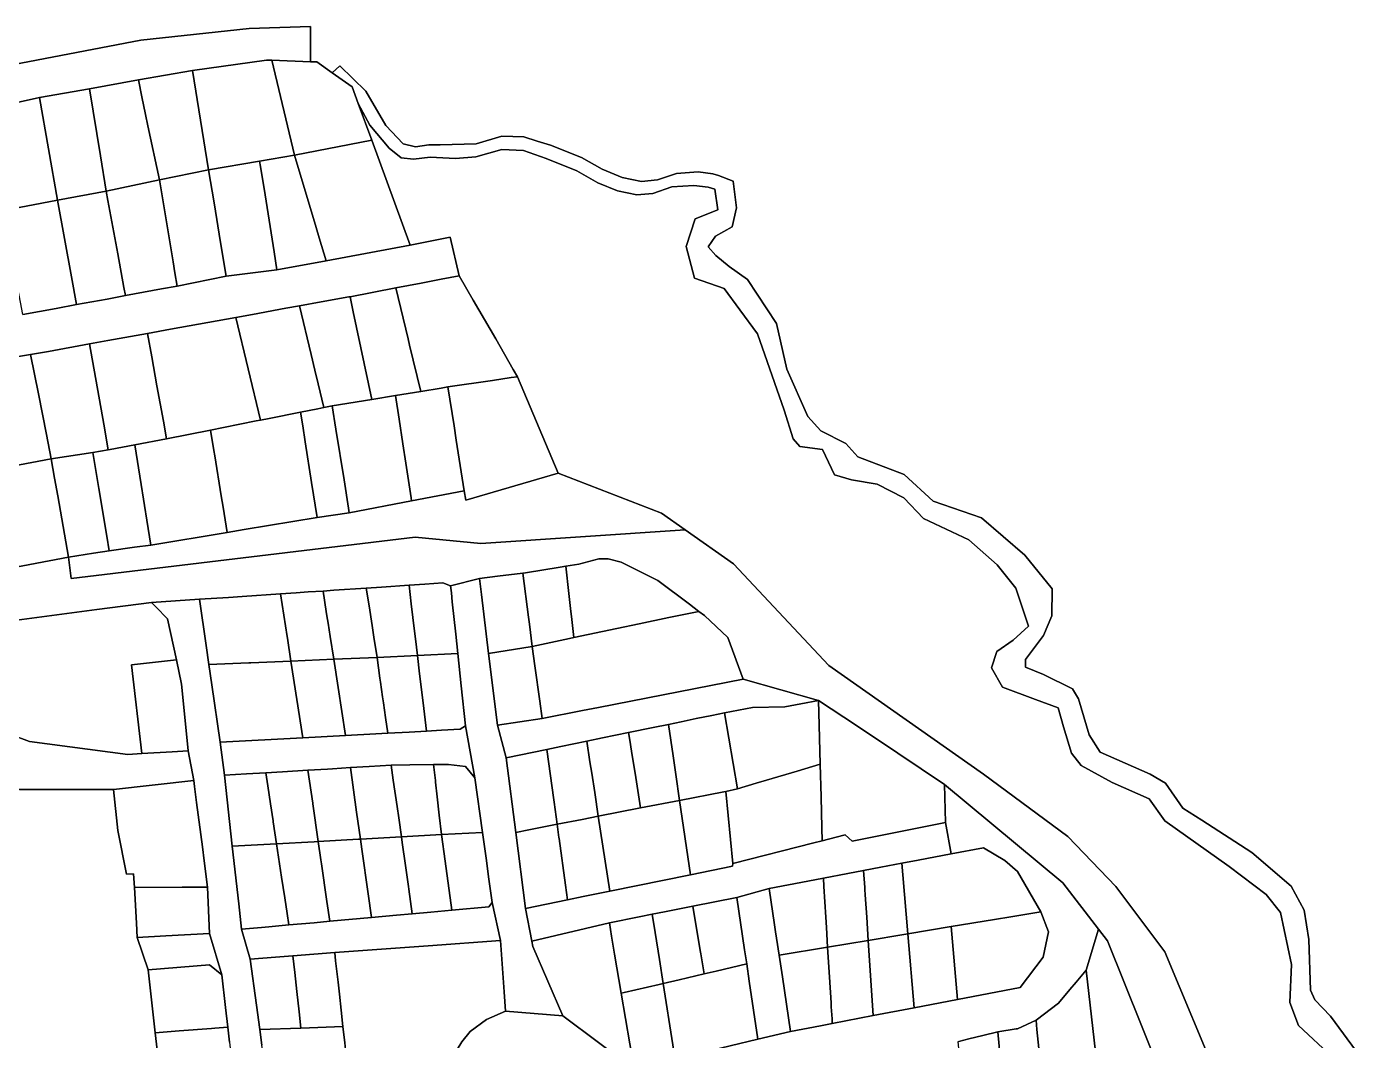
# Model space of a CAD drawing. Header units: inches. Extents: x 469449 to 472390, y 1000542 to 1004361.
# Drawn here: x 471516.5 to 471836.1, y 1002045.3 to 1002288.2 of the extents above; entities that cross this region are included whole.
import ezdxf

# ---------------------------------------------------------------- set-up
doc = ezdxf.new("R2010")
doc.units = ezdxf.units.IN
doc.header["$MEASUREMENT"] = 0
doc.layers.add('Gulele_10_07_New_Parcel', color=7, linetype='Continuous')

msp = doc.modelspace()

# ---------------------------------------------------------------- linework, layer by layer
at = {"layer": 'Gulele_10_07_New_Parcel'}
for points in [[(471836.08, 1002041.45), (471828.95, 1002051.11), (471825.16, 1002055.02), (471824.13, 1002057.31), (471823.78, 1002069.5), (471822.63, 1002076.52), (471819.53, 1002082.26), (471810.1, 1002090.31), (471798.13, 1002098.04), (471793.53, 1002100.91), (471789.39, 1002106.89), (471785.71, 1002109.08), (471773.76, 1002114.37), (471771.12, 1002118.5), (471768.59, 1002127.13), (471767.09, 1002129.54), (471760.2, 1002132.99), (471755.83, 1002134.72), (471755.83, 1002136.56), (471760.2, 1002142.31), (471762.15, 1002147.02), (471762.27, 1002153.48), (471755.71, 1002161.53), (471745.31, 1002170.5), (471733.7, 1002174.52), (471726.81, 1002180.84), (471715.66, 1002185.1), (471712.78, 1002188.32), (471706.81, 1002191.31), (471703.7, 1002194.76), (471698.65, 1002206.09), (471696.23, 1002217.02), (471689.22, 1002227.59), (471684.85, 1002230.7), (471681.63, 1002233.34), (471679.85, 1002235.41), (471681.58, 1002237.94), (471685.6, 1002240.24), (471686.63, 1002244.73), (471685.83, 1002251.16), (471682.3, 1002252.52), (471680.95, 1002252.91), (471677.47, 1002253.36), (471672.22, 1002252.98), (471667.66, 1002251.44), (471663.84, 1002251.09), (471659.19, 1002252.02), (471654.46, 1002254.01), (471649.45, 1002256.83), (471642.08, 1002259.78), (471638.86, 1002260.71), (471635.65, 1002261.74), (471630.42, 1002261.91), (471624.27, 1002260.13), (471615.62, 1002259.86), (471612.92, 1002259.86), (471609.7, 1002259.4), (471606.77, 1002260.09), (471602.58, 1002264.46), (471597.81, 1002272.68), (471591.54, 1002278.77), (471589.75, 1002277.12), (471586.05, 1002279.72), (471584.53, 1002279.78), (471584.58, 1002288.17), (471569.87, 1002287.71), (471543.89, 1002284.95), (471467.16, 1002270.24)], [(471829.52, 1002041.18), (471821.24, 1002048.89), (471819.17, 1002054.41), (471819.59, 1002063.49), (471816.94, 1002075.91), (471813.49, 1002080.28), (471804.64, 1002086.94), (471789.24, 1002097.87), (471785.45, 1002103.16), (471776.6, 1002107.06), (471769.2, 1002111.2), (471766.9, 1002114.08), (471764.94, 1002120.4), (471763.68, 1002125), (471758.28, 1002126.96), (471750.35, 1002129.95), (471747.7, 1002134.54), (471748.97, 1002138.45), (471752.87, 1002141.21), (471756.55, 1002144.55), (471753.56, 1002153.63), (471749.08, 1002159.26), (471742.3, 1002165.24), (471731.38, 1002170.3), (471726.67, 1002175.25), (471720.35, 1002178.58), (471714.14, 1002179.61), (471710.12, 1002180.76), (471707.19, 1002186.86), (471701.78, 1002187.55), (471700.17, 1002189.44), (471698.05, 1002196.29), (471691.61, 1002214.57), (471687.42, 1002220.32), (471683.68, 1002225.41), (471676.55, 1002227.88), (471674.54, 1002235.47), (471676.73, 1002242.14), (471682.13, 1002244.27), (471681.42, 1002249.23), (471679.86, 1002249.69), (471676.37, 1002250.14), (471671.13, 1002249.76), (471666.57, 1002248.22), (471662.75, 1002247.87), (471658.1, 1002248.8), (471653.37, 1002250.79), (471648.36, 1002253.61), (471640.99, 1002256.56), (471635.56, 1002258.48), (471630.37, 1002258.77), (471624.13, 1002256.97), (471619.33, 1002256.55), (471613.22, 1002256.88), (471609.2, 1002256.42), (471606.29, 1002256.72), (471603.41, 1002259.09), (471598.8, 1002264.57), (471596.01, 1002269.78), (471594.56, 1002273.75), (471589.75, 1002277.12), (471591.54, 1002278.77), (471597.81, 1002272.68), (471602.58, 1002264.46), (471606.77, 1002260.09), (471609.7, 1002259.4), (471612.92, 1002259.86), (471615.62, 1002259.86), (471624.27, 1002260.13), (471630.42, 1002261.91), (471635.65, 1002261.74), (471638.86, 1002260.71), (471642.08, 1002259.78), (471649.45, 1002256.83), (471654.46, 1002254.01), (471659.19, 1002252.02), (471663.84, 1002251.09), (471667.66, 1002251.44), (471672.22, 1002252.98), (471677.47, 1002253.36), (471680.95, 1002252.91), (471682.3, 1002252.52), (471685.83, 1002251.16), (471686.63, 1002244.73), (471685.6, 1002240.24), (471681.58, 1002237.94), (471679.85, 1002235.41), (471681.63, 1002233.34), (471684.85, 1002230.7), (471689.22, 1002227.59), (471696.23, 1002217.02), (471698.65, 1002206.09), (471703.7, 1002194.76), (471706.81, 1002191.31), (471712.78, 1002188.32), (471715.66, 1002185.1), (471726.81, 1002180.84), (471733.7, 1002174.52), (471745.31, 1002170.5), (471755.71, 1002161.53), (471762.27, 1002153.48), (471762.15, 1002147.02), (471760.2, 1002142.31), (471755.83, 1002136.56), (471755.83, 1002134.72), (471760.2, 1002132.99), (471767.09, 1002129.54), (471768.59, 1002127.13), (471771.12, 1002118.5), (471773.76, 1002114.37), (471785.71, 1002109.08), (471789.39, 1002106.89), (471793.53, 1002100.91), (471798.13, 1002098.04), (471810.1, 1002090.31), (471819.53, 1002082.26), (471822.63, 1002076.52), (471823.78, 1002069.5), (471824.13, 1002057.31), (471825.16, 1002055.02), (471828.95, 1002051.11), (471836.08, 1002041.45)], [(471802.6, 1002034.55), (471789.27, 1002066.51), (471777.5, 1002082.19), (471766, 1002094.15), (471745.77, 1002109.1), (471708.76, 1002135.08), (471685.89, 1002159.46), (471674.33, 1002167.63), (471668.65, 1002171.65), (471643.88, 1002181.19), (471634.15, 1002204.31), (471633.14, 1002206.07), (471628.92, 1002213.35), (471623.56, 1002222.64), (471620.18, 1002228.48), (471618.03, 1002237.76), (471608.46, 1002235.81), (471599.22, 1002261.01), (471596.01, 1002269.78), (471598.8, 1002264.57), (471603.41, 1002259.09), (471606.29, 1002256.72), (471609.2, 1002256.42), (471613.22, 1002256.88), (471619.33, 1002256.55), (471624.13, 1002256.97), (471630.37, 1002258.77), (471635.56, 1002258.48), (471640.99, 1002256.56), (471648.36, 1002253.61), (471653.37, 1002250.79), (471658.1, 1002248.8), (471662.75, 1002247.87), (471666.57, 1002248.22), (471671.13, 1002249.76), (471676.37, 1002250.14), (471679.86, 1002249.69), (471681.42, 1002249.23), (471682.13, 1002244.27), (471676.73, 1002242.14), (471674.54, 1002235.47), (471676.55, 1002227.88), (471683.68, 1002225.41), (471687.42, 1002220.32), (471691.61, 1002214.57), (471698.05, 1002196.29), (471700.17, 1002189.44), (471701.78, 1002187.55), (471707.19, 1002186.86), (471710.12, 1002180.76), (471714.14, 1002179.61), (471720.35, 1002178.58), (471726.67, 1002175.25), (471731.38, 1002170.3), (471742.3, 1002165.24), (471749.08, 1002159.26), (471753.56, 1002153.63), (471756.55, 1002144.55), (471752.87, 1002141.21), (471748.97, 1002138.45), (471747.7, 1002134.54), (471750.35, 1002129.95), (471758.28, 1002126.96), (471763.68, 1002125), (471764.94, 1002120.4), (471766.9, 1002114.08), (471769.2, 1002111.2), (471776.6, 1002107.06), (471785.45, 1002103.16), (471789.24, 1002097.87), (471804.64, 1002086.94), (471813.49, 1002080.28), (471816.94, 1002075.91), (471819.59, 1002063.49), (471819.17, 1002054.41), (471821.24, 1002048.89), (471829.52, 1002041.18)], [(471515.59, 1002219.19), (471523.61, 1002220.67), (471528.51, 1002221.57), (471535.8, 1002222.91), (471540.22, 1002223.73), (471548.89, 1002225.32), (471552.59, 1002226), (471564.34, 1002228.36), (471576.52, 1002229.91), (471588.29, 1002232.07), (471608.46, 1002235.81), (471618.03, 1002237.76), (471620.18, 1002228.48), (471615.82, 1002227.65), (471611.09, 1002226.74), (471604.97, 1002225.57), (471594.02, 1002223.48), (471593.72, 1002223.42), (471587.08, 1002222.22), (471581.92, 1002221.29), (471578.67, 1002220.7), (471570.65, 1002219.24), (471566.69, 1002218.53), (471551, 1002215.69), (471545.49, 1002214.69), (471535.96, 1002212.96), (471531.61, 1002212.17), (471521.74, 1002210.38), (471517.5, 1002209.62), (471498.29, 1002206.44)], [(471510.96, 1002158.11), (471526.56, 1002161.08), (471527.21, 1002155.94), (471609.62, 1002165.86), (471625.36, 1002164.35), (471674.33, 1002167.63), (471685.89, 1002159.46), (471708.76, 1002135.08), (471745.77, 1002109.1), (471766, 1002094.15), (471777.5, 1002082.19), (471789.27, 1002066.51), (471802.6, 1002034.55)], [(471791.98, 1002028.22), (471775.54, 1002069.16), (471773.38, 1002071.94), (471764.77, 1002083.06), (471736.44, 1002106.64), (471725.26, 1002114.09), (471715.33, 1002120.71), (471706.25, 1002126.76), (471688.19, 1002131.85), (471684.57, 1002141.85), (471678.94, 1002147.08), (471677.6, 1002148.09), (471675.32, 1002149.81), (471667.8, 1002155.47), (471658.98, 1002159.89), (471655.88, 1002160.7), (471653.64, 1002160.64), (471648.81, 1002159.43), (471645.72, 1002158.92), (471644.33, 1002158.69), (471636.06, 1002157.31), (471635.45, 1002157.24), (471629.39, 1002156.51), (471625.03, 1002155.99), (471618.12, 1002154.2), (471616.23, 1002154.89), (471611.97, 1002154.6), (471608.15, 1002154.35), (471601.57, 1002153.9), (471597.92, 1002153.66), (471590.15, 1002153.14), (471587.55, 1002152.96), (471584, 1002152.73), (471581.08, 1002152.53), (471577.33, 1002152.28), (471568.2, 1002151.67), (471564.94, 1002151.45), (471557.94, 1002150.98), (471546.45, 1002150.23), (471533.38, 1002148.51), (471512.98, 1002145.86)], [(471565.17, 1002044.85), (471564.76, 1002048.48), (471564.22, 1002053.19), (471563.33, 1002061.01), (471560.32, 1002070.9), (471559.89, 1002082.02), (471559.08, 1002088.3), (471558.64, 1002091.68), (471557.27, 1002102.26), (471556.77, 1002106.12), (471556.59, 1002107.53), (471555.24, 1002114.66), (471554.53, 1002121.94), (471553.68, 1002130.63), (471552.41, 1002136.5), (471550.29, 1002146.27), (471550.18, 1002146.38), (471547.56, 1002149.08), (471546.45, 1002150.23), (471557.94, 1002150.98), (471559.53, 1002139.95), (471560.2, 1002135.32), (471560.89, 1002130.49), (471562.88, 1002116.73), (471563.94, 1002108.83), (471565.82, 1002091.81), (471567.34, 1002078.03), (471568.02, 1002071.93), (471570.07, 1002064.75), (471571.59, 1002053.77), (471572.4, 1002047.9), (471572.92, 1002044.17)], [(471367.54, 1002044.14), (471361.77, 1002050.59), (471359.85, 1002053.47), (471356.68, 1002055.59), (471351.1, 1002061.16), (471387.83, 1002089.78), (471407.51, 1002094.96), (471412.18, 1002078.74), (471421.8, 1002081.19), (471430.09, 1002083.85), (471508.26, 1002106.46), (471514.81, 1002105.42), (471537.34, 1002105.4), (471538.38, 1002095.58), (471540.5, 1002085.12), (471542.17, 1002085.24), (471542.36, 1002081.91), (471542.86, 1002073.39), (471543.06, 1002069.93), (471545.63, 1002062.21), (471547.36, 1002047.1), (471548.51, 1002037)], [(471678.5, 1002042.39), (471691.73, 1002045.61), (471699.56, 1002047.43), (471706.75, 1002048.81), (471709.57, 1002049.36), (471719.35, 1002051.23), (471729.18, 1002053.12), (471739.57, 1002055.12), (471754.62, 1002058.01), (471760.08, 1002065.25), (471761.4, 1002071.34), (471759.57, 1002076.14), (471753.93, 1002085.77), (471750.89, 1002088.41), (471745.83, 1002091.46), (471738.04, 1002089.98), (471736.67, 1002097.5), (471736.44, 1002106.64), (471764.77, 1002083.06), (471773.38, 1002071.94), (471770.4, 1002062.14), (471767.97, 1002059.24), (471766.48, 1002057.46), (471763.79, 1002054.26), (471758.39, 1002050.11), (471753.96, 1002048.1), (471753.62, 1002048.05), (471749.19, 1002047.35), (471745.64, 1002046.48), (471742.29, 1002045.65), (471739.86, 1002045.06)]]:
    msp.add_lwpolyline(points, dxfattribs=at)
for points in [[(471584.53, 1002279.78), (471575.26, 1002280.13), (471573.98, 1002280.18), (471556.25, 1002277.65), (471543.31, 1002275.41), (471531.59, 1002273.29), (471519.63, 1002271.22), (471507.04, 1002268.39), (471494.82, 1002266.3), (471486.03, 1002264.93), (471482.25, 1002264.33), (471468.85, 1002261.62), (471467.16, 1002270.24), (471543.89, 1002284.95), (471569.87, 1002287.71), (471584.58, 1002288.17)], [(471556.25, 1002277.65), (471573.98, 1002280.18), (471575.26, 1002280.13), (471580.71, 1002257.42), (471572.35, 1002255.98), (471560.12, 1002253.9)], [(471575.26, 1002280.13), (471584.53, 1002279.78), (471586.05, 1002279.72), (471589.75, 1002277.12), (471594.56, 1002273.75), (471596.01, 1002269.78), (471599.22, 1002261.01), (471580.71, 1002257.42)], [(471560.12, 1002253.9), (471548.34, 1002251.47), (471545.61, 1002264.43), (471545.05, 1002267.09), (471544.15, 1002271.39), (471543.31, 1002275.41), (471556.25, 1002277.65)], [(471548.34, 1002251.47), (471535.61, 1002248.76), (471534.22, 1002257.2), (471531.59, 1002273.29), (471543.31, 1002275.41), (471544.15, 1002271.39), (471545.05, 1002267.09), (471545.61, 1002264.43)], [(471523.9, 1002246.64), (471511.01, 1002244.09), (471507.04, 1002268.39), (471519.63, 1002271.22)], [(471534.22, 1002257.2), (471535.61, 1002248.76), (471523.9, 1002246.64), (471519.63, 1002271.22), (471531.59, 1002273.29)], [(471608.46, 1002235.81), (471588.29, 1002232.07), (471586.64, 1002237.59), (471585.9, 1002240.07), (471580.71, 1002257.42), (471599.22, 1002261.01)], [(471576.52, 1002229.91), (471564.34, 1002228.36), (471563, 1002236.48), (471561.43, 1002245.97), (471560.12, 1002253.9), (471572.35, 1002255.98), (471572.56, 1002254.67), (471573.19, 1002250.72), (471573.41, 1002249.38), (471575.83, 1002234.23)], [(471588.29, 1002232.07), (471576.52, 1002229.91), (471575.83, 1002234.23), (471573.41, 1002249.38), (471573.19, 1002250.72), (471572.56, 1002254.67), (471572.35, 1002255.98), (471580.71, 1002257.42), (471585.9, 1002240.07), (471586.64, 1002237.59)], [(471548.89, 1002225.32), (471540.22, 1002223.73), (471539.86, 1002225.65), (471538.38, 1002233.73), (471536.03, 1002246.49), (471535.61, 1002248.76), (471548.34, 1002251.47), (471551.38, 1002233.24), (471551.61, 1002231.85), (471552.06, 1002229.18), (471552.59, 1002226)], [(471564.34, 1002228.36), (471552.59, 1002226), (471552.06, 1002229.18), (471551.61, 1002231.85), (471551.38, 1002233.24), (471548.34, 1002251.47), (471560.12, 1002253.9), (471561.43, 1002245.97), (471563, 1002236.48)], [(471535.8, 1002222.91), (471528.51, 1002221.57), (471527.29, 1002228.22), (471523.9, 1002246.64), (471535.61, 1002248.76), (471536.03, 1002246.49), (471538.38, 1002233.73), (471539.86, 1002225.65), (471540.22, 1002223.73)], [(471523.61, 1002220.67), (471515.59, 1002219.19), (471514.19, 1002226.81), (471511.93, 1002239.08), (471511.01, 1002244.09), (471523.9, 1002246.64), (471527.29, 1002228.22), (471528.51, 1002221.57)], [(471615.85, 1002201.6), (471610.96, 1002200.8), (471608.29, 1002211.86), (471607.91, 1002213.41), (471604.97, 1002225.57), (471611.09, 1002226.74), (471615.82, 1002227.65), (471620.18, 1002228.48), (471623.56, 1002222.64), (471628.92, 1002213.35), (471633.14, 1002206.07), (471634.15, 1002204.31), (471632.63, 1002204.09), (471628.15, 1002203.43), (471617.49, 1002201.87)], [(471589.76, 1002197.32), (471587.72, 1002196.91), (471586.37, 1002202.58), (471585.58, 1002205.89), (471584.69, 1002209.64), (471581.92, 1002221.29), (471587.08, 1002222.22), (471593.72, 1002223.42), (471594.02, 1002223.48), (471594.79, 1002219.83), (471599.21, 1002198.87)], [(471607.91, 1002213.41), (471608.29, 1002211.86), (471610.96, 1002200.8), (471604.92, 1002199.81), (471599.21, 1002198.87), (471594.79, 1002219.83), (471594.02, 1002223.48), (471604.97, 1002225.57)], [(471574.65, 1002194.32), (471572.58, 1002193.91), (471566.69, 1002218.53), (471570.65, 1002219.24), (471578.67, 1002220.7), (471581.92, 1002221.29), (471584.69, 1002209.64), (471585.58, 1002205.89), (471586.37, 1002202.58), (471587.72, 1002196.91), (471586.34, 1002196.64), (471582.19, 1002195.81)], [(471560.57, 1002191.53), (471550.06, 1002189.45), (471549.3, 1002193.63), (471547.77, 1002202.09), (471546.51, 1002209.04), (471545.49, 1002214.69), (471551, 1002215.69), (471566.69, 1002218.53), (471572.58, 1002193.91), (471571.56, 1002193.71), (471563.67, 1002192.15)], [(471536.52, 1002186.89), (471536.1, 1002186.82), (471535.02, 1002192.91), (471531.61, 1002212.17), (471535.96, 1002212.96), (471545.49, 1002214.69), (471546.51, 1002209.04), (471547.77, 1002202.09), (471549.3, 1002193.63), (471550.06, 1002189.45), (471542.46, 1002187.95)], [(471532.4, 1002186.16), (471522.41, 1002184.66), (471521.27, 1002190.47), (471519.35, 1002200.22), (471517.5, 1002209.62), (471521.74, 1002210.38), (471531.61, 1002212.17), (471535.02, 1002192.91), (471536.1, 1002186.82)], [(471519.35, 1002200.22), (471521.27, 1002190.47), (471522.41, 1002184.66), (471502.51, 1002180.87), (471501.72, 1002185.66), (471498.29, 1002206.44), (471517.5, 1002209.62)], [(471643.88, 1002181.19), (471621.76, 1002174.69), (471621.4, 1002176.97), (471619.49, 1002189.12), (471618.95, 1002192.54), (471617.49, 1002201.87), (471628.15, 1002203.43), (471632.63, 1002204.09), (471634.15, 1002204.31)], [(471621.4, 1002176.97), (471608.75, 1002174.54), (471608.64, 1002175.3), (471607.38, 1002183.59), (471606.68, 1002188.2), (471605.78, 1002194.15), (471604.92, 1002199.81), (471610.96, 1002200.8), (471615.85, 1002201.6), (471617.49, 1002201.87), (471618.95, 1002192.54), (471619.49, 1002189.12)], [(471590.64, 1002191.74), (471592.58, 1002179.6), (471593.07, 1002176.47), (471593.16, 1002175.94), (471593.65, 1002172.84), (471593.84, 1002171.68), (471586.13, 1002170.55), (471584.81, 1002179), (471583.3, 1002188.7), (471582.71, 1002192.51), (471582.19, 1002195.81), (471586.34, 1002196.64), (471587.72, 1002196.91), (471589.76, 1002197.32)], [(471608.75, 1002174.54), (471593.84, 1002171.68), (471593.65, 1002172.84), (471593.16, 1002175.94), (471593.07, 1002176.47), (471592.58, 1002179.6), (471590.64, 1002191.74), (471589.76, 1002197.32), (471599.21, 1002198.87), (471604.92, 1002199.81), (471605.78, 1002194.15), (471606.68, 1002188.2), (471607.38, 1002183.59), (471608.64, 1002175.3)], [(471568.65, 1002167.67), (471564.62, 1002167), (471563.62, 1002173.05), (471563.17, 1002175.74), (471561.59, 1002185.32), (471561.37, 1002186.66), (471560.57, 1002191.53), (471563.67, 1002192.15), (471571.56, 1002193.71), (471572.58, 1002193.91), (471574.65, 1002194.32), (471582.19, 1002195.81), (471582.71, 1002192.51), (471583.3, 1002188.7), (471584.81, 1002179), (471586.13, 1002170.55)], [(471564.62, 1002167), (471546.31, 1002163.98), (471545.35, 1002169.95), (471544.78, 1002173.49), (471544.54, 1002174.98), (471543.98, 1002178.51), (471542.46, 1002187.95), (471550.06, 1002189.45), (471560.57, 1002191.53), (471561.37, 1002186.66), (471561.59, 1002185.32), (471563.17, 1002175.74), (471563.62, 1002173.05)], [(471542.35, 1002163.43), (471536.33, 1002162.6), (471535.74, 1002166.09), (471533.85, 1002177.49), (471532.4, 1002186.16), (471536.1, 1002186.82), (471536.52, 1002186.89), (471542.46, 1002187.95), (471543.98, 1002178.51), (471544.54, 1002174.98), (471544.78, 1002173.49), (471545.35, 1002169.95), (471546.31, 1002163.98)], [(471510.96, 1002158.11), (471506.41, 1002157.25), (471505.64, 1002161.93), (471503.23, 1002176.52), (471502.51, 1002180.87), (471522.41, 1002184.66), (471523.22, 1002180.03), (471523.98, 1002175.76), (471526.56, 1002161.08)], [(471532.56, 1002162.01), (471526.56, 1002161.08), (471523.98, 1002175.76), (471523.22, 1002180.03), (471522.41, 1002184.66), (471532.4, 1002186.16), (471533.85, 1002177.49), (471535.74, 1002166.09), (471536.33, 1002162.6)], [(471674.33, 1002167.63), (471625.36, 1002164.35), (471609.62, 1002165.86), (471527.21, 1002155.94), (471526.56, 1002161.08), (471532.56, 1002162.01), (471536.33, 1002162.6), (471542.35, 1002163.43), (471546.31, 1002163.98), (471564.62, 1002167), (471568.65, 1002167.67), (471586.13, 1002170.55), (471593.84, 1002171.68), (471608.75, 1002174.54), (471621.4, 1002176.97), (471621.76, 1002174.69), (471643.88, 1002181.19), (471668.65, 1002171.65)], [(471646.59, 1002141.57), (471637.67, 1002139.7), (471637, 1002145.03), (471636.79, 1002146.71), (471635.45, 1002157.24), (471636.06, 1002157.31), (471644.33, 1002158.69), (471645.72, 1002158.92), (471646.45, 1002152.34), (471646.84, 1002148.77), (471647.13, 1002146.15), (471647.61, 1002141.79)], [(471657.93, 1002143.95), (471647.61, 1002141.79), (471647.13, 1002146.15), (471646.84, 1002148.77), (471646.45, 1002152.34), (471645.72, 1002158.92), (471648.81, 1002159.43), (471653.64, 1002160.64), (471655.88, 1002160.7), (471658.98, 1002159.89), (471667.8, 1002155.47), (471675.32, 1002149.81), (471677.6, 1002148.09), (471671.59, 1002146.82), (471670.44, 1002146.58), (471663.3, 1002145.08)], [(471625.49, 1002152.16), (471627.19, 1002137.98), (471629.37, 1002120.79), (471631.39, 1002113.03), (471633.73, 1002095.15), (471636.1, 1002076.94), (471637.56, 1002069.1), (471637.8, 1002067.82), (471645.04, 1002051.15), (471631.28, 1002052.27), (471630.94, 1002056.95), (471630.05, 1002069.23), (471628.09, 1002078.37), (471627.31, 1002083.95), (471626.61, 1002088.94), (471625.73, 1002095.15), (471623.9, 1002108.2), (471621.69, 1002120.63), (471620.67, 1002130.23), (471619.84, 1002138), (471619.35, 1002142.61), (471618.53, 1002150.37), (471618.3, 1002152.5), (471618.12, 1002154.2), (471625.03, 1002155.99)], [(471637.67, 1002139.7), (471627.19, 1002137.98), (471625.49, 1002152.16), (471625.03, 1002155.99), (471629.39, 1002156.51), (471635.45, 1002157.24), (471636.79, 1002146.71), (471637, 1002145.03)], [(471569.76, 1002135.74), (471560.2, 1002135.32), (471559.53, 1002139.95), (471557.94, 1002150.98), (471564.94, 1002151.45), (471568.2, 1002151.67), (471577.33, 1002152.28), (471578.93, 1002142.06), (471579, 1002141.65), (471579.86, 1002136.17), (471570.24, 1002135.76)], [(471590.11, 1002136.62), (471579.86, 1002136.17), (471579, 1002141.65), (471578.93, 1002142.06), (471577.33, 1002152.28), (471581.08, 1002152.53), (471584, 1002152.73), (471587.55, 1002152.96), (471588.32, 1002148.07), (471588.48, 1002147.03), (471588.76, 1002145.28), (471589.26, 1002142.08)], [(471600.5, 1002137.07), (471590.11, 1002136.62), (471589.26, 1002142.08), (471588.76, 1002145.28), (471588.48, 1002147.03), (471588.32, 1002148.07), (471587.55, 1002152.96), (471590.15, 1002153.14), (471597.92, 1002153.66), (471598.58, 1002149.41), (471599.32, 1002144.69), (471599.75, 1002141.93)], [(471610.16, 1002137.54), (471600.5, 1002137.07), (471599.75, 1002141.93), (471599.32, 1002144.69), (471598.58, 1002149.41), (471597.92, 1002153.66), (471601.57, 1002153.9), (471608.15, 1002154.35), (471608.69, 1002149.88), (471609.47, 1002143.32), (471609.69, 1002141.54)], [(471619.84, 1002138), (471610.16, 1002137.54), (471609.69, 1002141.54), (471609.47, 1002143.32), (471608.69, 1002149.88), (471608.15, 1002154.35), (471611.97, 1002154.6), (471616.23, 1002154.89), (471618.12, 1002154.2), (471618.3, 1002152.5), (471618.53, 1002150.37), (471619.35, 1002142.61)], [(471544.13, 1002114), (471540.76, 1002113.8), (471517.23, 1002116.9), (471512.49, 1002118.64), (471493.71, 1002125.55), (471489.08, 1002138.68), (471512.98, 1002145.86), (471533.38, 1002148.51), (471546.45, 1002150.23), (471547.56, 1002149.08), (471550.18, 1002146.38), (471550.29, 1002146.27), (471552.41, 1002136.5), (471541.64, 1002135.24)], [(471649.72, 1002124.34), (471640.09, 1002122.46), (471639.51, 1002126.55), (471638.32, 1002135.06), (471637.67, 1002139.7), (471646.59, 1002141.57), (471647.61, 1002141.79), (471657.93, 1002143.95), (471663.3, 1002145.08), (471670.44, 1002146.58), (471671.59, 1002146.82), (471677.6, 1002148.09), (471678.94, 1002147.08), (471684.57, 1002141.85), (471688.19, 1002131.85), (471653.53, 1002125.08)], [(471640.09, 1002122.46), (471629.37, 1002120.79), (471627.19, 1002137.98), (471637.67, 1002139.7), (471638.32, 1002135.06), (471639.51, 1002126.55)], [(471551.38, 1002114.43), (471544.13, 1002114), (471541.64, 1002135.24), (471552.41, 1002136.5), (471553.68, 1002130.63), (471554.53, 1002121.94), (471555.24, 1002114.66)], [(471582.74, 1002117.8), (471562.88, 1002116.73), (471560.89, 1002130.49), (471560.2, 1002135.32), (471569.76, 1002135.74), (471570.24, 1002135.76), (471579.86, 1002136.17)], [(471591.17, 1002129.88), (471592.97, 1002118.35), (471582.74, 1002117.8), (471579.86, 1002136.17), (471590.11, 1002136.62)], [(471600.18, 1002118.74), (471592.97, 1002118.35), (471591.17, 1002129.88), (471590.11, 1002136.62), (471600.5, 1002137.07), (471601.2, 1002132.11), (471601.34, 1002131.09), (471601.83, 1002127.61), (471602.02, 1002126.21), (471602.52, 1002122.68), (471603.04, 1002118.89)], [(471608.18, 1002119.17), (471603.04, 1002118.89), (471602.52, 1002122.68), (471602.02, 1002126.21), (471601.83, 1002127.61), (471601.34, 1002131.09), (471601.2, 1002132.11), (471600.5, 1002137.07), (471610.16, 1002137.54), (471610.69, 1002133.15), (471611.52, 1002126.18), (471612.33, 1002119.4)], [(471615.91, 1002119.59), (471612.33, 1002119.4), (471611.52, 1002126.18), (471610.69, 1002133.15), (471610.16, 1002137.54), (471619.84, 1002138), (471620.67, 1002130.23), (471621.69, 1002120.63), (471620.37, 1002119.83)], [(471706.25, 1002126.76), (471701.99, 1002125.94), (471698.18, 1002125.2), (471690.48, 1002125.09), (471683.72, 1002123.77), (471680.72, 1002123.15), (471676.98, 1002122.39), (471673.38, 1002121.65), (471670.33, 1002121.02), (471666.67, 1002120.27), (471660.77, 1002119.06), (471654.49, 1002117.77), (471650.73, 1002117), (471644.53, 1002115.73), (471641.14, 1002115.03), (471631.39, 1002113.03), (471629.37, 1002120.79), (471640.09, 1002122.46), (471649.72, 1002124.34), (471653.53, 1002125.08), (471688.19, 1002131.85)], [(471691.35, 1002106.93), (471686.89, 1002105.61), (471683.72, 1002123.77), (471690.48, 1002125.09), (471698.18, 1002125.2), (471701.99, 1002125.94), (471706.25, 1002126.76), (471706.41, 1002120.79), (471706.67, 1002111.47), (471701.13, 1002109.83), (471693.78, 1002107.65)], [(471736.67, 1002097.5), (471714.35, 1002093.03), (471712.68, 1002094.53), (471708.69, 1002093.51), (471707.17, 1002093.12), (471707.09, 1002096.22), (471706.88, 1002103.62), (471706.67, 1002111.47), (471706.41, 1002120.79), (471706.25, 1002126.76), (471715.33, 1002120.71), (471725.26, 1002114.09), (471736.44, 1002106.64)], [(471683.58, 1002104.88), (471672.98, 1002102.81), (471672.07, 1002109.02), (471671.43, 1002113.48), (471670.33, 1002121.02), (471673.38, 1002121.65), (471676.98, 1002122.39), (471680.72, 1002123.15), (471683.72, 1002123.77), (471686.89, 1002105.61), (471684.05, 1002104.97)], [(471623.9, 1002108.2), (471621.72, 1002110.96), (471617.58, 1002111.42), (471614.03, 1002111.37), (471608.35, 1002111.3), (471603.89, 1002111.24), (471598.64, 1002110.93), (471594.12, 1002110.65), (471589.79, 1002110.39), (471588.61, 1002110.32), (471583.95, 1002110.04), (471577.86, 1002109.67), (471573.82, 1002109.43), (471569.22, 1002109.15), (471563.94, 1002108.83), (471562.88, 1002116.73), (471582.74, 1002117.8), (471592.97, 1002118.35), (471600.18, 1002118.74), (471603.04, 1002118.89), (471608.18, 1002119.17), (471612.33, 1002119.4), (471615.91, 1002119.59), (471620.37, 1002119.83), (471621.69, 1002120.63)], [(471672.98, 1002102.81), (471663.64, 1002100.99), (471662.48, 1002108.29), (471661.47, 1002114.62), (471661.07, 1002117.2), (471660.77, 1002119.06), (471666.67, 1002120.27), (471670.33, 1002121.02), (471671.43, 1002113.48), (471672.07, 1002109.02)], [(471544.13, 1002114), (471551.38, 1002114.43), (471555.24, 1002114.66), (471556.59, 1002107.53), (471537.34, 1002105.4), (471514.81, 1002105.42), (471508.26, 1002106.46), (471512.49, 1002118.64), (471517.23, 1002116.9), (471540.76, 1002113.8)], [(471649.67, 1002098.26), (471643.63, 1002097.08), (471642.9, 1002102.36), (471642.82, 1002102.92), (471641.14, 1002115.03), (471644.53, 1002115.73), (471650.73, 1002117), (471651.49, 1002112.08), (471651.92, 1002109.32), (471652.64, 1002104.66), (471653.51, 1002099.01)], [(471663.64, 1002100.99), (471653.51, 1002099.01), (471652.64, 1002104.66), (471651.92, 1002109.32), (471651.49, 1002112.08), (471650.73, 1002117), (471654.49, 1002117.77), (471660.77, 1002119.06), (471661.07, 1002117.2), (471661.47, 1002114.62), (471662.48, 1002108.29)], [(471642.82, 1002102.92), (471642.9, 1002102.36), (471643.63, 1002097.08), (471636.87, 1002095.76), (471633.73, 1002095.15), (471631.39, 1002113.03), (471641.14, 1002115.03)], [(471596.03, 1002093.49), (471586.42, 1002092.96), (471585.12, 1002101.96), (471585.09, 1002102.14), (471583.95, 1002110.04), (471588.61, 1002110.32), (471589.79, 1002110.39), (471594.12, 1002110.65), (471595.61, 1002099.97), (471596.51, 1002093.52)], [(471606.32, 1002094.06), (471596.51, 1002093.52), (471595.61, 1002099.97), (471594.12, 1002110.65), (471598.64, 1002110.93), (471603.89, 1002111.24), (471604.39, 1002107.68), (471605.29, 1002101.36), (471605.68, 1002098.61)], [(471615.94, 1002094.6), (471606.32, 1002094.06), (471605.68, 1002098.61), (471605.29, 1002101.36), (471604.39, 1002107.68), (471603.89, 1002111.24), (471608.35, 1002111.3), (471614.03, 1002111.37), (471614.46, 1002107.59), (471614.51, 1002107.17), (471614.91, 1002103.63), (471615.41, 1002099.26)], [(471625.73, 1002095.15), (471615.94, 1002094.6), (471615.41, 1002099.26), (471614.91, 1002103.63), (471614.51, 1002107.17), (471614.46, 1002107.59), (471614.03, 1002111.37), (471617.58, 1002111.42), (471621.72, 1002110.96), (471623.9, 1002108.2)], [(471705.14, 1002092.61), (471685.77, 1002087.69), (471684.05, 1002104.97), (471686.89, 1002105.61), (471691.35, 1002106.93), (471693.78, 1002107.65), (471701.13, 1002109.83), (471706.67, 1002111.47), (471706.88, 1002103.62), (471707.09, 1002096.22), (471707.17, 1002093.12)], [(471559.08, 1002088.3), (471559.89, 1002082.02), (471553.77, 1002081.98), (471542.36, 1002081.91), (471542.17, 1002085.24), (471540.5, 1002085.12), (471538.38, 1002095.58), (471537.34, 1002105.4), (471556.59, 1002107.53), (471556.77, 1002106.12), (471557.27, 1002102.26), (471558.64, 1002091.68)], [(471576.41, 1002092.4), (471565.82, 1002091.81), (471563.94, 1002108.83), (471569.22, 1002109.15), (471573.82, 1002109.43), (471574.29, 1002106.33), (471574.95, 1002101.99), (471575.57, 1002097.89), (471575.61, 1002097.63)], [(471585.39, 1002092.9), (471576.41, 1002092.4), (471575.61, 1002097.63), (471575.57, 1002097.89), (471574.95, 1002101.99), (471574.29, 1002106.33), (471573.82, 1002109.43), (471577.86, 1002109.67), (471583.95, 1002110.04), (471585.09, 1002102.14), (471585.12, 1002101.96), (471586.42, 1002092.96)], [(471685.77, 1002087.69), (471685.66, 1002087.05), (471675.57, 1002084.99), (471672.98, 1002102.81), (471683.58, 1002104.88), (471684.05, 1002104.97)], [(471675.57, 1002084.99), (471656.29, 1002081.06), (471653.51, 1002099.01), (471663.64, 1002100.99), (471672.98, 1002102.81)], [(471649.86, 1002079.75), (471646.13, 1002078.99), (471645.65, 1002082.49), (471644.11, 1002093.64), (471644.07, 1002093.9), (471643.63, 1002097.08), (471649.67, 1002098.26), (471653.51, 1002099.01), (471656.29, 1002081.06)], [(471627.29, 1002077.28), (471618.41, 1002076.48), (471616.8, 1002088.25), (471615.94, 1002094.6), (471625.73, 1002095.15), (471626.61, 1002088.94), (471627.31, 1002083.95), (471628.09, 1002078.37)], [(471646.13, 1002078.99), (471636.1, 1002076.94), (471633.73, 1002095.15), (471636.87, 1002095.76), (471643.63, 1002097.08), (471644.07, 1002093.9), (471644.11, 1002093.64), (471645.65, 1002082.49)], [(471738.04, 1002089.98), (471730.12, 1002088.47), (471726.21, 1002087.73), (471721.22, 1002086.78), (471717.08, 1002085.99), (471713.26, 1002085.26), (471707.44, 1002084.16), (471703.67, 1002083.44), (471694.44, 1002081.69), (471686.73, 1002079.57), (471676.19, 1002077.46), (471669.37, 1002076.09), (471666.45, 1002075.51), (471663.32, 1002074.88), (471656.15, 1002073.44), (471637.56, 1002069.1), (471636.1, 1002076.94), (471646.13, 1002078.99), (471649.86, 1002079.75), (471656.29, 1002081.06), (471675.57, 1002084.99), (471685.66, 1002087.05), (471685.77, 1002087.69), (471705.14, 1002092.61), (471707.17, 1002093.12), (471708.69, 1002093.51), (471712.68, 1002094.53), (471714.35, 1002093.03), (471736.67, 1002097.5)], [(471572.8, 1002072.36), (471568.02, 1002071.93), (471567.34, 1002078.03), (471565.82, 1002091.81), (471576.41, 1002092.4), (471577.63, 1002084.37), (471578.37, 1002079.46), (471578.94, 1002075.71), (471579.36, 1002072.96), (471574.56, 1002072.52)], [(471585.45, 1002073.5), (471579.36, 1002072.96), (471578.94, 1002075.71), (471578.37, 1002079.46), (471577.63, 1002084.37), (471576.41, 1002092.4), (471585.39, 1002092.9), (471586.42, 1002092.96), (471587.06, 1002088.53), (471587.2, 1002087.59), (471588.5, 1002078.61), (471589.19, 1002073.84)], [(471599.13, 1002074.74), (471589.19, 1002073.84), (471588.5, 1002078.61), (471587.2, 1002087.59), (471587.06, 1002088.53), (471586.42, 1002092.96), (471596.03, 1002093.49), (471596.51, 1002093.52), (471596.86, 1002091.08), (471598.34, 1002080.42)], [(471605.13, 1002075.28), (471599.13, 1002074.74), (471598.34, 1002080.42), (471596.86, 1002091.08), (471596.51, 1002093.52), (471606.32, 1002094.06), (471606.51, 1002092.74), (471607.29, 1002087.21), (471608, 1002082.19), (471608.09, 1002081.54), (471608.93, 1002075.62)], [(471613.36, 1002076.02), (471608.93, 1002075.62), (471608.09, 1002081.54), (471608, 1002082.19), (471607.29, 1002087.21), (471606.51, 1002092.74), (471606.32, 1002094.06), (471615.94, 1002094.6), (471616.8, 1002088.25), (471618.41, 1002076.48)], [(471738.03, 1002072.57), (471727.66, 1002070.84), (471726.45, 1002084.93), (471726.21, 1002087.73), (471730.12, 1002088.47), (471738.04, 1002089.98), (471745.83, 1002091.46), (471750.89, 1002088.41), (471753.93, 1002085.77), (471759.57, 1002076.14), (471752.33, 1002074.94), (471748.46, 1002074.3)], [(471718.17, 1002069.27), (471708.45, 1002067.65), (471708.16, 1002072.35), (471708.01, 1002074.8), (471707.56, 1002082.16), (471707.44, 1002084.16), (471713.26, 1002085.26), (471717.08, 1002085.99), (471717.35, 1002081.93), (471717.38, 1002081.46), (471717.46, 1002080.19), (471717.81, 1002074.83)], [(471726.72, 1002070.69), (471718.17, 1002069.27), (471717.81, 1002074.83), (471717.46, 1002080.19), (471717.38, 1002081.46), (471717.35, 1002081.93), (471717.08, 1002085.99), (471721.22, 1002086.78), (471726.21, 1002087.73), (471726.45, 1002084.93), (471727.66, 1002070.84)], [(471549.9, 1002070.32), (471543.06, 1002069.93), (471542.86, 1002073.39), (471542.36, 1002081.91), (471553.77, 1002081.98), (471559.89, 1002082.02), (471560.32, 1002070.9)], [(471708.45, 1002067.65), (471696.83, 1002065.73), (471696.22, 1002069.81), (471695.99, 1002071.33), (471695.74, 1002073), (471694.44, 1002081.69), (471703.67, 1002083.44), (471707.44, 1002084.16), (471707.56, 1002082.16), (471708.01, 1002074.8), (471708.16, 1002072.35)], [(471681.75, 1002061.92), (471678.86, 1002061.24), (471678.06, 1002066.08), (471677.94, 1002066.84), (471676.19, 1002077.46), (471686.73, 1002079.57), (471688.57, 1002067.04), (471689.07, 1002063.63)], [(471695.74, 1002073), (471695.99, 1002071.33), (471696.22, 1002069.81), (471696.83, 1002065.73), (471697.61, 1002060.51), (471699.56, 1002047.43), (471691.73, 1002045.61), (471689.68, 1002059.47), (471689.07, 1002063.63), (471688.57, 1002067.04), (471686.73, 1002079.57), (471694.44, 1002081.69)], [(471630.05, 1002069.23), (471612.76, 1002067.98), (471590.35, 1002066.36), (471580.34, 1002065.56), (471576.16, 1002065.23), (471570.07, 1002064.75), (471568.02, 1002071.93), (471572.8, 1002072.36), (471574.56, 1002072.52), (471579.36, 1002072.96), (471585.45, 1002073.5), (471589.19, 1002073.84), (471599.13, 1002074.74), (471605.13, 1002075.28), (471608.93, 1002075.62), (471613.36, 1002076.02), (471618.41, 1002076.48), (471627.29, 1002077.28), (471628.09, 1002078.37)], [(471659.69, 1002056.76), (471658.99, 1002056.6), (471657.42, 1002065.94), (471656.69, 1002070.24), (471656.15, 1002073.44), (471663.32, 1002074.88), (471666.45, 1002075.51), (471667.13, 1002071.16), (471668.16, 1002064.65), (471669.06, 1002058.95), (471668.06, 1002058.72)], [(471672.89, 1002059.85), (471669.06, 1002058.95), (471668.16, 1002064.65), (471667.13, 1002071.16), (471666.45, 1002075.51), (471669.37, 1002076.09), (471676.19, 1002077.46), (471677.94, 1002066.84), (471678.06, 1002066.08), (471678.86, 1002061.24)], [(471754.62, 1002058.01), (471739.57, 1002055.12), (471738.03, 1002072.57), (471748.46, 1002074.3), (471752.33, 1002074.94), (471759.57, 1002076.14), (471761.4, 1002071.34), (471760.08, 1002065.25)], [(471656.69, 1002070.24), (471657.42, 1002065.94), (471658.99, 1002056.6), (471662.07, 1002038.39), (471645.04, 1002051.15), (471637.8, 1002067.82), (471637.56, 1002069.1), (471656.15, 1002073.44)], [(471739.57, 1002055.12), (471729.18, 1002053.12), (471727.66, 1002070.84), (471738.03, 1002072.57)], [(471563.33, 1002061.01), (471560.34, 1002063.42), (471545.63, 1002062.21), (471543.06, 1002069.93), (471549.9, 1002070.32), (471560.32, 1002070.9)], [(471615.89, 1002033.03), (471594.26, 1002031.24), (471593.83, 1002035.08), (471593.2, 1002040.75), (471592.76, 1002044.74), (471592.32, 1002048.62), (471591.89, 1002052.57), (471591.47, 1002056.34), (471591.15, 1002059.22), (471590.57, 1002064.38), (471590.35, 1002066.36), (471612.76, 1002067.98), (471630.05, 1002069.23), (471630.94, 1002056.95), (471631.28, 1002052.27), (471626.71, 1002050.32), (471622.78, 1002047.45), (471620.83, 1002044.92), (471617.73, 1002039.86), (471616.23, 1002035.38)], [(471719.35, 1002051.23), (471709.57, 1002049.36), (471709.5, 1002050.5), (471709.33, 1002053.32), (471709.27, 1002054.29), (471708.89, 1002060.46), (471708.45, 1002067.65), (471718.17, 1002069.27), (471718.49, 1002064.46)], [(471729.18, 1002053.12), (471719.35, 1002051.23), (471718.49, 1002064.46), (471718.17, 1002069.27), (471726.72, 1002070.69), (471727.66, 1002070.84)], [(471791.98, 1002028.22), (471773.78, 1002018.25), (471775.56, 1002029.17), (471774.33, 1002033.44), (471773.3, 1002037.01), (471770.4, 1002062.14), (471773.38, 1002071.94), (471775.54, 1002069.16)], [(471584.33, 1002048.33), (471582.23, 1002048.26), (471581.81, 1002052.14), (471581.27, 1002057.04), (471580.78, 1002061.57), (471580.34, 1002065.56), (471590.35, 1002066.36), (471590.57, 1002064.38), (471591.15, 1002059.22), (471591.47, 1002056.34), (471591.89, 1002052.57), (471592.32, 1002048.62)], [(471706.75, 1002048.81), (471699.56, 1002047.43), (471697.61, 1002060.51), (471696.83, 1002065.73), (471708.45, 1002067.65), (471708.89, 1002060.46), (471709.27, 1002054.29), (471709.33, 1002053.32), (471709.5, 1002050.5), (471709.57, 1002049.36)], [(471553.12, 1002047.56), (471547.36, 1002047.1), (471545.63, 1002062.21), (471560.34, 1002063.42), (471563.33, 1002061.01), (471564.22, 1002053.19), (471564.76, 1002048.48), (471561.62, 1002048.23), (471560.86, 1002048.17)], [(471582.23, 1002048.26), (471572.4, 1002047.9), (471571.59, 1002053.77), (471570.07, 1002064.75), (471576.16, 1002065.23), (471580.34, 1002065.56), (471580.78, 1002061.57), (471581.27, 1002057.04), (471581.81, 1002052.14)], [(471678.5, 1002042.39), (471671.92, 1002040.78), (471671.38, 1002044.23), (471669.06, 1002058.95), (471672.89, 1002059.85), (471678.86, 1002061.24), (471681.75, 1002061.92), (471689.07, 1002063.63), (471689.68, 1002059.47), (471691.73, 1002045.61)], [(471766.3, 1002034.96), (471760.06, 1002033.13), (471759.98, 1002033.86), (471759.19, 1002041.88), (471758.6, 1002047.93), (471758.39, 1002050.11), (471763.79, 1002054.26), (471766.48, 1002057.46), (471767.97, 1002059.24), (471770.4, 1002062.14), (471773.3, 1002037.01), (471770.08, 1002036.06)], [(471671.38, 1002044.23), (471671.92, 1002040.78), (471662.07, 1002038.39), (471658.99, 1002056.6), (471659.69, 1002056.76), (471668.06, 1002058.72), (471669.06, 1002058.95)], [(471645.04, 1002051.15), (471662.07, 1002038.39), (471663.05, 1002028.53), (471664.02, 1002016.52), (471654.38, 1002010.58), (471645.27, 1002009.16), (471644.37, 1002009.02), (471639.57, 1002007.61), (471629.16, 1002007.53), (471628.64, 1002010.6), (471627.34, 1002011.43), (471623.58, 1002013.85), (471619.81, 1002017.97), (471619.15, 1002018.08), (471617.11, 1002021.79), (471617.62, 1002022.13), (471616.68, 1002023.54), (471615.89, 1002033.03), (471616.23, 1002035.38), (471617.73, 1002039.86), (471620.83, 1002044.92), (471622.78, 1002047.45), (471626.71, 1002050.32), (471631.28, 1002052.27)], [(471759.98, 1002033.86), (471750.73, 1002031.83), (471750.07, 1002038.55), (471749.87, 1002040.47), (471749.19, 1002047.35), (471753.62, 1002048.05), (471753.96, 1002048.1), (471758.39, 1002050.11), (471758.6, 1002047.93), (471759.19, 1002041.88)], [(471553.92, 1002037.5), (471548.51, 1002037), (471547.36, 1002047.1), (471553.12, 1002047.56), (471560.86, 1002048.17), (471561.62, 1002048.23), (471564.76, 1002048.48), (471565.17, 1002044.85), (471565.88, 1002038.61), (471562.89, 1002038.33)], [(471582.94, 1002031.01), (471577.47, 1002030.28), (471574.78, 1002030.73), (471572.92, 1002044.17), (471572.4, 1002047.9), (471582.23, 1002048.26), (471584.33, 1002048.33), (471592.32, 1002048.62), (471592.76, 1002044.74), (471593.2, 1002040.75), (471593.83, 1002035.08), (471594.26, 1002031.24), (471591.57, 1002031.19)], [(471750.44, 1002031.77), (471741.21, 1002029.74), (471740.71, 1002034.9), (471740.29, 1002039.23), (471739.73, 1002045.04), (471739.86, 1002045.06), (471742.29, 1002045.65), (471745.64, 1002046.48), (471749.19, 1002047.35), (471749.87, 1002040.47), (471750.07, 1002038.55), (471750.73, 1002031.83)]]:
    msp.add_lwpolyline(points, close=True, dxfattribs=at)

doc.saveas('drawing.dxf')
